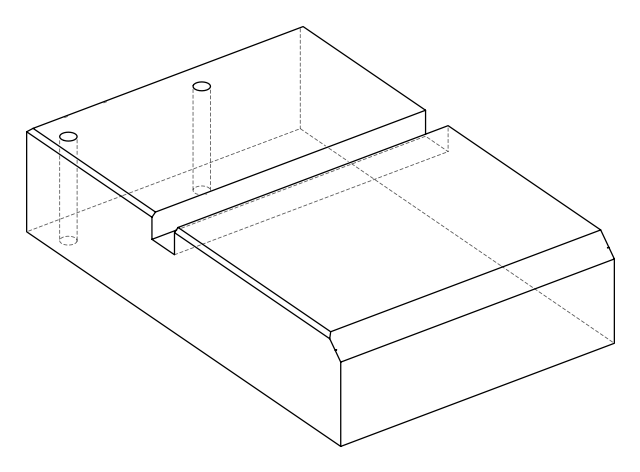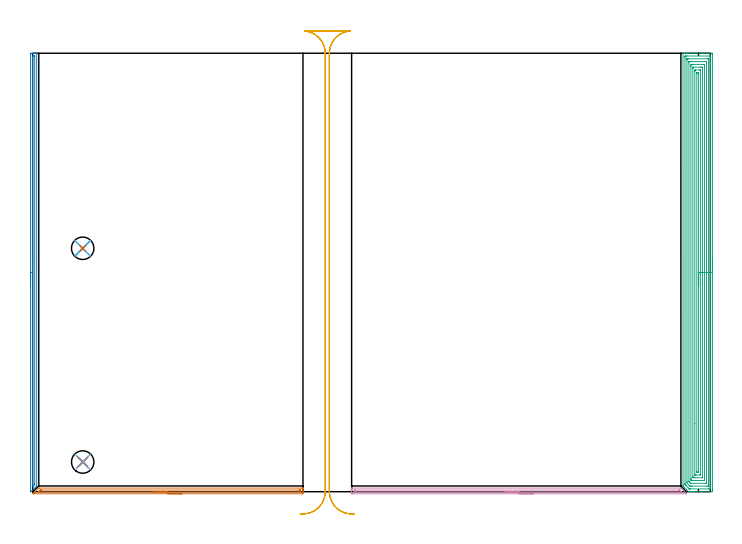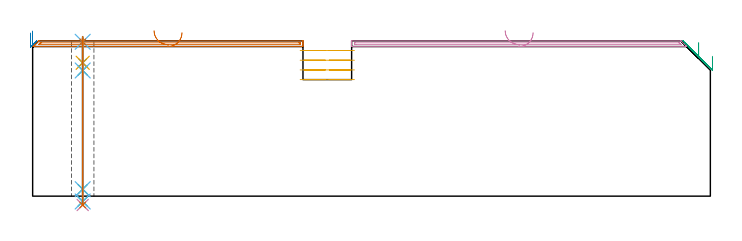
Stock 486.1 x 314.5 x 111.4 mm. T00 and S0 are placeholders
(PLAN: 13 operations, 8 tool changes, 41.2 min)
(1 AREA_MILL | FG_CHAMFER_SURFACE | UGT0205_001 | 3.23 min | 1652 mm3)
(2 AREA_MILL_1 | FG_CHAMFER_SURFACE_1 | UGT0205_001 | 5.17 min | 3018 mm3)
(3 AREA_MILL_2 | FG_CHAMFER_SURFACE_2 | UGT0205_001 | 20.4 min | 70003 mm3)
(4 AREA_MILL_3 | FG_CHAMFER_SURFACE_3 | UGT0205_001 | 3.98 min | 2021 mm3)
(5 MILL_RECTANGULAR_SLOT | SLOT_RECTANGULAR | UGT0201_004 | Follow Part, ap 8, ae 75% | 6.18 min | 305092 mm3)
(6 SPOT_DRILL | STEP1HOLE | NXT0321_9005460120000 | 0.03 min | 5 mm3)
(7 SPOT_DRILL_1 | STEP1HOLE_1 | NXT0321_9005460120000 | 0.03 min | 1 mm3)
(8 DRILL_BLIND_HOLE_INTO_CENTER | STEP1HOLE | NXT0301_076 | 0.07 min | 1244 mm3)
(9 GUN_DRILL_THROUGH_HOLE | STEP1HOLE | UGT0307_007 | 0.55 min | 7552 mm3)
(10 DRILL_TO_ENLARGE_THROUGH_HOLE | STEP1HOLE | UGT0301_285 | 0.48 min | 13816 mm3)
(11 DRILL_BLIND_HOLE_INTO_CENTER_1 | STEP1HOLE_1 | NXT0301_076 | 0.07 min | 1246 mm3)
(12 GUN_DRILL_THROUGH_HOLE_1 | STEP1HOLE_1 | UGT0307_007 | 0.55 min | 7560 mm3)
(13 DRILL_TO_ENLARGE_THROUGH_HOLE_1 | STEP1HOLE_1 | UGT0301_285 | 0.48 min | 13810 mm3)
(TOOL UGT0205_001 | Chamfer Mill 20 x 3 x 45 deg. | D20 FL50 Z2)
(TOOL UGT0201_004 | End Mill 32 mm | D32 FL53 Z6)
(TOOL NXT0321_9005460120000 | NC Spot Drill, 142deg, 12mm, Carbide, Uncoated | D12 PA142 FL30 Z2)
(TOOL NXT0301_076 | Carbide Drill 10.5mm [860.1-1050-032A1-MM 2214] | D10.5 PA140 FL55 Z2)
(TOOL UGT0307_007 | Gun Drill 10 mm | D10 PA130 FL24 Z1)
(TOOL UGT0301_285 | Twist Drill 16.1 mm | D16.1 PA118 FL125 Z2)
(OP 1 AREA_MILL)
G17 G21 G94 G90
T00 M6
G54
G17 G0 G90 X107.1 Y-1.5 S1061 M3
G43 Z121.4 H0
Z117.3
G94 G1 X107.062 Z116.428 F250.
X106.948 Z115.564
X106.759 Z114.712
X106.497 Z113.88
X106.163 Z113.074
X105.76 Z112.3
X105.292 Z111.564
X104.76 Z110.872
X104.171 Z110.229
X103.528 Z109.64
X102.836 Z109.109
X102.1 Z108.64
X101.326 Z108.237
X100.52 Z107.903
X99.688 Z107.641
X98.836 Z107.452
X97.972 Z107.338
X97.1 Z107.3
X0.622
X0.438 Y-1.499 Z107.301
X0.351 Y-1.496 Z107.303
X0.311 Y-1.491 Z107.306
X0.438 Y-1.361 Z107.437
X0.605 Y-1.192 Z107.602
X0.768 Y-1.031 Z107.766
X0.884 Y-0.915 Z107.883
X1.041 Y-0.757 Z108.038
X1.194 Y-0.605 Z108.192
X1.329 Y-0.47 Z108.328
X1.477 Y-0.321 Z108.474
X1.62 Y-0.179 Z108.619
X1.775 Y-0.024 Z108.773
X1.912 Y0.114 Z108.91
X4.293 Y2.493 Z111.293
X4.383 Y2.582 Z111.379
X4.405 Y2.594 Z111.391
X4.447 Y2.6 Z111.4
X193.762
X193.89 Y2.597 Z111.389
X193.897 Y2.507 Z111.299
X193.9 Y2.409 Z111.208
Y1.752 Z110.551
Y1.09 Z109.89
Y0.55 Z109.346
Y0.28 Z109.077
Y-0.321 Z108.476
Y-0.591 Z108.206
X193.894 Y-1.192 Z107.602
X193.89 Y-1.492 Z107.303
X193.628 Y-1.497 Z107.301
X193.316 Y-1.5 Z107.3
X97.1
Y-0.086 Z108.714
X4.782 Y-0.085 Z108.715
X4.447 Y-0.084 Z108.716
X4.202 Y-0.081 Z108.719
X4.185 Y-0.079 Z108.721
X4.19 Y-0.069 Z108.731
X4.214 Y-0.041 Z108.759
X4.447 Y0.197 Z108.997
X5.338 Y1.087 Z109.887
X5.411 Y1.153 Z109.953
X5.436 Y1.175 Z109.975
X5.46 Y1.179 Z109.979
X5.583 Y1.182 Z109.982
X6.229 Y1.185 Z109.985
X6.47 Y1.186 Z109.986
X190.885
X191.535 Y1.184 Z109.984
X191.779 Y1.182 Z109.982
X191.864 Y1.179 Z109.979
X191.891 Y1.171 Z109.971
X191.893 Y1.156 Z109.956
X191.898 Y1.066 Z109.866
X191.9 Y0.55 Z109.35
Y0.193 Z108.993
X191.898 Y0.074 Z108.874
X191.894 Y-0.021 Z108.779
X191.89 Y-0.078 Z108.722
X191.859 Y-0.08 Z108.72
X191.535 Y-0.084 Z108.716
X191.293 Y-0.085 Z108.715
X97.1 Y-0.086 Z108.714
X96.228 Z108.752
X95.364 Z108.866
X94.512 Z109.055
X93.68 Z109.317
X92.874 Z109.651
X92.1 Z110.054
X91.364 Z110.523
X90.672 Z111.054
X90.029 Z111.643
X89.44 Z112.286
X88.908 Z112.979
X88.44 Z113.714
X88.037 Z114.488
X87.703 Z115.294
X87.441 Z116.126
X87.252 Z116.978
X87.138 Z117.843
X87.1 Z118.714
G0 Z121.4
M5
M2
(OP 2 AREA_MILL_1)
G17 G21 G94 G90
T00 M6
G54
G17 G0 G90 X-1.5 Y147.25 S1061 M3
G43 Z121.4 H0
Z117.
G94 G1 Y147.288 Z116.128 F250.
Y147.402 Z115.263
Y147.591 Z114.412
Y147.853 Z113.58
Y148.187 Z112.774
Y148.59 Z112.
Y149.058 Z111.264
Y149.59 Z110.572
Y150.179 Z109.929
Y150.822 Z109.34
Y151.514 Z108.808
Y152.25 Z108.34
Y153.024 Z107.937
Y153.83 Z107.603
Y154.662 Z107.341
Y155.514 Z107.152
Y156.378 Z107.038
Y157.25 Z107.
Y313.445
X-1.499 Y313.893 Z107.001
X-1.494 Y314.332 Z107.003
X-1.491 Y314.49 Z107.005
X-1.061 Y314.5 Z107.434
X-0.779 Z107.716
X-0.181 Z108.313
X0.383 Z108.88
X0.7 Z109.196
X1.264 Z109.76
X1.581 Z110.075
X2.585 Y314.499 Z111.085
X2.894 Y314.49 Z111.393
X2.9 Y314.339 Z111.4
Y4.177
X2.894 Y4.106 Z111.393
X2.751 Y3.95 Z111.248
X-1.061 Y0.138 Z107.438
X-1.189 Y0.009 Z107.303
X-1.218 Y0.002 Z107.274
X-1.295 Y0. Z107.201
X-1.377 Z107.122
X-1.493 Y0.003 Z107.007
X-1.5 Y0.608 Z107.
Y157.25
X-0.086 Z108.414
Y311.215
X-0.084 Y312.01 Z108.416
X-0.081 Y312.108 Z108.419
X-0.067 Y312.49 Z108.433
X0.316 Y312.497 Z108.816
X0.7 Y312.498 Z109.2
X1.197 Y312.496 Z109.697
X1.394 Y312.49 Z109.894
X1.479 Y312.466 Z109.979
X1.484 Y312.206 Z109.984
X1.485 Y312.108 Z109.985
Y5.962
X1.48 Y5.172 Z109.98
X1.468 Y5.13 Z109.968
X1.415 Y5.07 Z109.915
X1.057 Y4.708 Z109.557
X0.7 Y4.35 Z109.2
X0.527 Y4.177 Z109.027
X0.436 Y4.087 Z108.936
X0.167 Y3.825 Z108.667
X-0.079 Y3.587 Z108.421
X-0.085 Y4.08 Z108.415
Y4.177
X-0.086 Y157.25 Z108.414
Y158.122 Z108.452
Y158.986 Z108.566
Y159.838 Z108.755
Y160.67 Z109.017
Y161.476 Z109.351
Y162.25 Z109.754
Y162.986 Z110.223
Y163.678 Z110.754
Y164.321 Z111.343
Y164.91 Z111.986
Y165.442 Z112.678
Y165.91 Z113.414
Y166.313 Z114.188
Y166.647 Z114.994
Y166.909 Z115.826
Y167.098 Z116.678
Y167.212 Z117.543
Y167.25 Z118.414
G0 Z121.4
M5
M2
(OP 3 AREA_MILL_2)
G17 G21 G94 G90
T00 M6
G54
G17 G0 G90 X487.6 Y167.25 S1061 M3
G43 Z121.4 H0
Z100.3
G94 G1 Y167.212 Z99.428 F250.
Y167.098 Z98.564
Y166.909 Z97.712
Y166.647 Z96.88
Y166.313 Z96.074
Y165.91 Z95.3
Y165.442 Z94.564
Y164.91 Z93.872
Y164.321 Z93.229
Y163.678 Z92.64
Y162.986 Z92.108
Y162.25 Z91.64
Y161.476 Z91.237
Y160.67 Z90.903
Y159.838 Z90.641
Y158.986 Z90.452
Y158.122 Z90.338
Y157.25 Z90.3
Y1.063
X487.599 Y0.607 Z90.301
X487.595 Y0.175 Z90.303
X487.592 Y0.01 Z90.306
X487.17 Y0. Z90.728
X474.568 Z103.327
X473.97 Z103.924
X473.407 Z104.49
X473.09 Z104.806
X472.527 Z105.369
X472.21 Z105.685
X471.577 Z106.322
X471.084 Z106.816
X470.81 Y0.001 Z107.085
X470.589 Y0.01 Z107.308
X470.479 Y0.12 Z107.42
X470.45 Y0.149 Z107.449
X466.868 Y3.731 Z111.029
X466.557 Y4.044 Z111.34
X466.504 Y4.106 Z111.39
X466.5 Y4.177 Z111.4
Y314.339
X466.506 Y314.49 Z111.393
X466.81 Y314.5 Z111.089
X467.177 Z110.722
X467.81 Z110.084
X469.007 Z108.89
X469.57 Z108.324
X480.429 Z97.468
X486.572 Z91.326
X487.17 Y314.495 Z90.728
X487.592 Y314.49 Z90.306
X487.595 Y314.325 Z90.303
X487.599 Y313.893 Z90.301
X487.6 Y313.456 Z90.3
Y157.25
X486.186 Z91.714
Y3.285
X486.185 Y2.498 Z91.715
X486.183 Y2.392 Z91.717
X486.176 Y2.01 Z91.724
X485.793 Y2.003 Z92.107
X485.41 Y2.001 Z92.49
X484.916 Y2. Z92.984
X471.717 Z106.183
X471.33 Y2.002 Z106.57
X471.202 Y2.005 Z106.698
X471.099 Y2.01 Z106.801
X471.041 Y2.021 Z106.859
X470.999 Y2.06 Z106.901
X470.659 Y2.392 Z107.241
X468.69 Y4.359 Z109.21
X467.984 Y5.07 Z109.916
X467.937 Y5.125 Z109.963
X467.921 Y5.148 Z109.979
X467.919 Y5.169 Z109.981
X467.916 Y5.267 Z109.984
X467.915 Y5.463 Z109.985
X467.914 Y5.857 Z109.986
Y311.215
X467.915 Y312.002 Z109.985
X467.917 Y312.108 Z109.983
X467.925 Y312.49 Z109.975
X468.307 Y312.497 Z109.593
X468.69 Y312.499 Z109.21
X469.184 Y312.5 Z108.716
X485.41 Y312.499 Z92.49
X485.907 Y312.496 Z91.993
X486.098 Y312.49 Z91.802
X486.179 Y312.463 Z91.721
X486.184 Y312.215 Z91.716
X486.185 Y312.108 Z91.715
X486.186 Y311.321 Z91.714
Y157.25
X484.772 Z93.128
X484.771 Y4.825 Z93.129
X484.766 Y4.177 Z93.134
X484.765 Y4.056 Z93.135
X484.757 Y4.009 Z93.143
X484.7 Y4.004 Z93.2
X484.53 Y4.002 Z93.37
X483.824 Y4. Z94.076
X472.384 Z105.516
X472.21 Y4.002 Z105.69
X471.495 Y4.01 Z106.405
X471.322 Y4.177 Z106.578
X470.45 Y5.049 Z107.45
X469.57 Y5.93 Z108.33
X469.54 Y5.962 Z108.36
X469.336 Y6.2 Z108.564
X469.33 Y6.855 Z108.57
X469.329 Y7.099 Z108.571
Y309.675
X469.334 Y310.323 Z108.566
X469.336 Y310.444 Z108.564
X469.343 Y310.49 Z108.557
X469.4 Y310.496 Z108.5
X469.57 Y310.498 Z108.33
X470.276 Y310.5 Z107.624
X484.355 Z93.545
X484.53 Y310.498 Z93.37
X484.704 Y310.494 Z93.196
X484.753 Y310.49 Z93.147
X484.765 Y310.483 Z93.135
X484.767 Y310.469 Z93.133
X484.77 Y310.405 Z93.13
X484.771 Y310.323 Z93.129
Y310.078
X484.772 Y157.25 Z93.128
X483.357 Z94.543
Y6.855
X483.354 Y6.263 Z94.546
X483.35 Y6.061 Z94.55
X483.343 Y6.01 Z94.557
X483.296 Y6.007 Z94.604
X483.191 Y6.004 Z94.709
X482.77 Y6. Z95.13
X482.732 Z95.168
X472.172 Y6.001 Z105.728
X471.965 Y6.01 Z105.935
X471.563 Y6.395 Z106.337
X471.33 Y6.621 Z106.57
X471.095 Y6.855 Z106.805
X470.852 Y7.101 Z107.048
X470.783 Y7.175 Z107.117
X470.749 Y7.214 Z107.151
X470.748 Y7.229 Z107.152
X470.745 Y7.302 Z107.155
X470.743 Y7.45 Z107.157
Y307.645
X470.747 Y308.237 Z107.153
X470.75 Y308.439 Z107.15
X470.757 Y308.49 Z107.143
X470.804 Y308.493 Z107.096
X470.909 Y308.496 Z106.991
X471.33 Y308.5 Z106.57
X471.368 Z106.532
X482.807 Z95.093
X483.194 Y308.498 Z94.706
X483.291 Y308.495 Z94.609
X483.338 Y308.49 Z94.562
X483.351 Y308.485 Z94.549
X483.352 Y308.471 Z94.548
X483.355 Y308.374 Z94.545
X483.357 Y307.942 Z94.543
Y307.645
Y157.25
X481.943 Z95.957
Y9.478
X481.94 Y8.64 Z95.96
X481.938 Y8.591 Z95.962
X481.89 Y8.01 Z96.01
X481.637 Y8.004 Z96.263
X481.01 Y8.001 Z96.89
X480.761 Y8. Z97.139
X472.841 Z105.059
X472.526 Y8.003 Z105.374
X472.447 Y8.006 Z105.453
X472.41 Y8.01 Z105.49
X472.362 Y8.048 Z105.538
X472.21 Y8.2 Z105.69
X472.164 Y8.64 Z105.736
X472.161 Y8.69 Z105.739
X472.157 Y9.532 Z105.743
Y9.587
Y305.022
X472.16 Y305.86 Z105.74
X472.162 Y305.909 Z105.738
X472.21 Y306.49 Z105.69
X472.463 Y306.496 Z105.437
X473.09 Y306.499 Z104.81
X473.339 Y306.5 Z104.561
X481.01 Y306.499 Z96.89
X481.26 Y306.498 Z96.64
X481.89 Y306.49 Z96.01
X481.938 Y305.86 Z95.962
X481.94 Y305.809 Z95.96
X481.943 Y304.968 Z95.957
Y304.913
Y157.25
X480.529 Z97.371
Y10.913
X480.527 Y10.425 Z97.373
X480.523 Y10.026 Z97.377
X480.518 Y10.009 Z97.382
X480.496 Y10.005 Z97.404
X480.444 Y10.001 Z97.456
X474.85 Y10. Z103.05
X474.388 Y10.001 Z103.512
X473.97 Y10.01 Z103.93
X473.578 Y10.03 Z104.322
X473.574 Y10.425 Z104.326
X473.572 Y10.829 Z104.328
X473.571 Y303.587 Z104.329
X473.573 Y304.075 Z104.327
X473.577 Y304.474 Z104.323
X473.582 Y304.49 Z104.318
X473.604 Y304.495 Z104.296
X473.656 Y304.499 Z104.244
X479.25 Y304.5 Z98.65
X479.712 Y304.498 Z98.188
X480.13 Y304.49 Z97.77
X480.522 Y304.47 Z97.378
X480.526 Y304.075 Z97.374
X480.528 Y303.671 Z97.372
X480.529 Y157.25 Z97.371
X479.115 Z98.785
Y13.103
X479.114 Y12.348 Z98.786
X479.112 Y12.21 Z98.788
X479.108 Y12.031 Z98.792
X478.784 Y12.01 Z99.116
X478.575 Y12.002 Z99.325
X475.937 Y12. Z101.963
X475.057 Z102.843
X475.013 Y12.002 Z102.887
X475. Y12.006 Z102.9
X474.992 Y12.011 Z102.908
X474.989 Y12.027 Z102.911
X474.986 Y12.072 Z102.914
X474.985 Y49.02 Z102.915
Y301.397
X474.986 Y302.152 Z102.914
X474.988 Y302.29 Z102.912
X474.992 Y302.469 Z102.908
X475.316 Y302.49 Z102.584
X475.525 Y302.498 Z102.375
X478.163 Y302.5 Z99.737
X479.043 Z98.857
X479.087 Y302.498 Z98.813
X479.1 Y302.494 Z98.8
X479.108 Y302.489 Z98.792
X479.111 Y302.473 Z98.789
X479.114 Y302.428 Z98.786
X479.115 Y265.463 Z98.785
Y157.25
X477.7 Z100.2
Y14.674
X477.699 Y14.461 Z100.201
X477.694 Y14.035 Z100.206
X477.689 Y14.008 Z100.211
X477.681 Y14.004 Z100.219
X477.654 Y14.001 Z100.246
X476.605 Y14. Z101.295
X476.406 Y14.014 Z101.494
X476.401 Y14.071 Z101.499
X476.4 Y14.09 Z101.5
Y299.826
X476.401 Y300.039 Z101.499
X476.407 Y300.465 Z101.493
X476.411 Y300.491 Z101.489
X476.419 Y300.495 Z101.481
X476.446 Y300.499 Z101.454
X477.495 Y300.5 Z100.405
X477.694 Y300.486 Z100.206
X477.699 Y300.429 Z100.201
X477.7 Y300.41 Z100.2
Y157.25
Y156.378 Z100.238
Y155.513 Z100.351
Y154.662 Z100.54
Y153.83 Z100.803
Y153.024 Z101.136
Y152.25 Z101.539
Y151.514 Z102.008
Y150.822 Z102.539
Y150.179 Z103.128
Y149.59 Z103.772
Y149.058 Z104.464
Y148.59 Z105.2
Y148.187 Z105.973
Y147.853 Z106.779
Y147.591 Z107.611
Y147.402 Z108.463
Y147.288 Z109.328
Y147.25 Z110.2
G0 Z121.4
M5
M2
(OP 4 AREA_MILL_3)
G17 G21 G94 G90
T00 M6
G54
G17 G0 G90 X358.95 Y-1.5 S1061 M3
G43 Z121.4 H0
Z117.3
G94 G1 X358.912 Z116.428 F250.
X358.798 Z115.564
X358.609 Z114.712
X358.347 Z113.88
X358.013 Z113.074
X357.61 Z112.3
X357.142 Z111.564
X356.61 Z110.872
X356.021 Z110.229
X355.378 Z109.64
X354.686 Z109.108
X353.95 Z108.64
X353.176 Z108.237
X352.37 Z107.903
X351.538 Z107.641
X350.686 Z107.452
X349.822 Z107.338
X348.95 Z107.3
X229.401
X229.09 Y-1.497 Z107.301
X228.81 Y-1.492 Z107.303
X228.8 Y-1.192 Z107.602
Y-0.624 Z108.173
Y-0.321 Z108.476
Y0.247 Z109.044
Y0.55 Z109.346
Y1.156 Z109.956
Y2.292 Z111.091
Y2.386 Z111.185
X228.804 Y2.495 Z111.287
X228.81 Y2.598 Z111.388
X228.955 Y2.6 Z111.4
X464.93
X464.995 Y2.595 Z111.39
X465.026 Y2.572 Z111.368
X465.157 Y2.444 Z111.243
X468.359 Y-0.757 Z108.039
X468.499 Y-0.898 Z107.9
X468.649 Y-1.048 Z107.75
X468.795 Y-1.192 Z107.603
X468.945 Y-1.345 Z107.453
X469.088 Y-1.492 Z107.306
X469.033 Y-1.496 Z107.303
X468.945 Y-1.5 Z107.3
X348.95
Y-0.086 Z108.714
X231.837
X231.186 Y-0.084 Z108.716
X230.941 Y-0.082 Z108.718
X230.843 Y-0.079 Z108.721
X230.809 Y-0.072 Z108.728
X230.807 Y-0.053 Z108.747
X230.802 Y0.053 Z108.853
X230.8 Y0.55 Z109.35
Y0.926 Z109.726
X230.803 Y1.052 Z109.852
X230.807 Y1.152 Z109.952
X230.81 Y1.179 Z109.979
X230.821 Y1.18 Z109.98
X230.86 Y1.183 Z109.983
X231.186 Y1.185 Z109.985
X231.427 Y1.186 Z109.986
X463.387 Y1.185 Z109.985
X463.712 Y1.184 Z109.984
X463.875 Y1.181 Z109.981
X463.952 Y1.179 Z109.979
X464.038 Y1.103 Z109.903
X464.598 Y0.55 Z109.35
X464.93 Y0.218 Z109.018
X465.194 Y-0.054 Z108.746
X465.217 Y-0.078 Z108.722
X465.193 Y-0.08 Z108.72
X465.106 Y-0.083 Z108.717
X464.93 Y-0.085 Z108.715
X464.689 Y-0.086 Z108.714
X348.95
X348.078 Z108.752
X347.214 Z108.866
X346.362 Z109.055
X345.53 Z109.317
X344.724 Z109.651
X343.95 Z110.054
X343.214 Z110.523
X342.522 Z111.054
X341.879 Z111.643
X341.29 Z112.286
X340.758 Z112.978
X340.29 Z113.714
X339.887 Z114.488
X339.553 Z115.294
X339.291 Z116.126
X339.102 Z116.978
X338.988 Z117.843
X338.95 Z118.714
G0 Z121.4
M5
M2
(OP 5 MILL_RECTANGULAR_SLOT)
G17 G21 G94 G90
T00 M6
G54
G17 G0 G90 X230.815 Y-16.154 S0 M3
G43 Z121.4 H0
Z104.45
G94 G1 X227.821 Y-15.97 F250.
G2 X212.8 Y0. R16. F500.
G1 Y314.5
G2 X227.821 Y330.47 R16.
G1 Y330.5
X194.879
Y330.47
G2 X209.9 Y314.5 R16.
G1 Y0.
G2 X194.879 Y-15.97 R16.
G1 X191.885 Y-16.154 F250.
G0 X230.815 Z97.5
G1 X227.821 Y-15.97
G2 X212.8 Y0. R16. F500.
G1 Y314.5
G2 X227.821 Y330.47 R16.
G1 Y330.5
X194.879
Y330.47
G2 X209.9 Y314.5 R16.
G1 Y0.
G2 X194.879 Y-15.97 R16.
G1 X191.885 Y-16.154 F250.
G0 X230.815 Z90.55
G1 X227.821 Y-15.97
G2 X212.8 Y0. R16. F500.
G1 Y314.5
G2 X227.821 Y330.47 R16.
G1 Y330.5
X194.879
Y330.47
G2 X209.9 Y314.5 R16.
G1 Y0.
G2 X194.879 Y-15.97 R16.
G1 X191.885 Y-16.154 F250.
G0 X230.815 Z83.6
G1 X227.821 Y-15.97
G2 X212.8 Y0. R16. F500.
G1 Y314.5
G2 X227.821 Y330.47 R16.
G1 Y330.5
X194.879
Y330.47
G2 X209.9 Y314.5 R16.
G1 Y0.
G2 X194.879 Y-15.97 R16.
G1 X191.885 Y-16.154 F250.
G0 Z121.4
M5
M2
(OP 6 SPOT_DRILL)
G17 G21 G94 G90
T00 M6
G54
G17 G0 G90 X35.9 Y21.3 S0 M3
G43 Z121.4 H0
G94 G81 G98 Z110.707 F250. R114.4
G80
M5
M2
(OP 7 SPOT_DRILL_1)
G17 G21 G94 G90
T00 M6
G54
G17 G0 G90 X35.9 Y174.6 S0 M3
G43 Z121.4 H0
G94 G81 G98 Z110.707 F250. R114.4
G80
M5
M2
(OP 8 DRILL_BLIND_HOLE_INTO_CENTER)
G17 G21 G94 G90
T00 M6
G54
G17 G0 G90 X35.9 Y21.3 S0 M3
G43 Z121.4 H1
G94 G81 G98 Z95.65 F250. R113.4
G80
M5
M2
(OP 9 GUN_DRILL_THROUGH_HOLE)
G17 G21 G94 G90
T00 M6
G54
G17 G0 G90 X35.9 Y21.3 M8
G43 Z121.4 H0
Z107.734
S716 M3
G94 G1 Z90.138 F125. M26
G4 X.084
Z5. F250.
G4 X.084
Z-3.832 F125.
G4 X.084
M5
M9
G0 Z107.734
Z121.4
M2
(OP 10 DRILL_TO_ENLARGE_THROUGH_HOLE)
G17 G21 G94 G90
T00 M6
G54
G17 G0 G90 X35.9 Y21.3 S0 M3
G43 Z121.4 H0
G94 G73 G98 Z-6.337 F250. Q14.717 R113.4
G80
M5
M2
(OP 11 DRILL_BLIND_HOLE_INTO_CENTER_1)
G17 G21 G94 G90
T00 M6
G54
G17 G0 G90 X35.9 Y174.6 S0 M3
G43 Z121.4 H1
G94 G81 G98 Z95.65 F250. R113.4
G80
M5
M2
(OP 12 GUN_DRILL_THROUGH_HOLE_1)
G17 G21 G94 G90
T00 M6
G54
G17 G0 G90 X35.9 Y174.6 M8
G43 Z121.4 H0
Z107.734
S716 M3
G94 G1 Z90.138 F125. M26
G4 X.084
Z5. F250.
G4 X.084
Z-3.832 F125.
G4 X.084
M5
M9
G0 Z107.734
Z121.4
M2
(OP 13 DRILL_TO_ENLARGE_THROUGH_HOLE_1)
G17 G21 G94 G90
T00 M6
G54
G17 G0 G90 X35.9 Y174.6 S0 M3
G43 Z121.4 H0
G94 G73 G98 Z-6.337 F250. Q14.717 R113.4
G80
M5
M2
